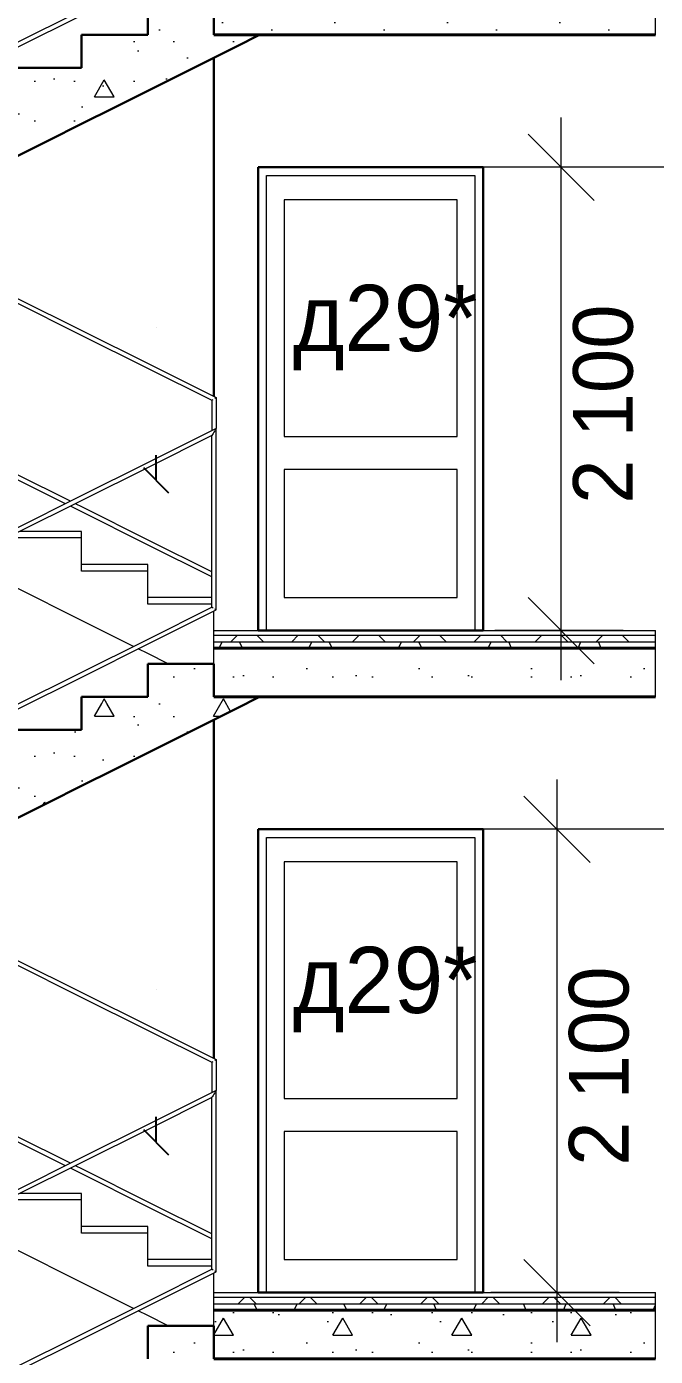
# Model space of a CAD drawing. Extents: x -464571 to -430223, y -12741 to 36790.
# Drawn here: x -456077 to -453229, y 18611 to 24638 of the extents above; entities that cross this region are included whole.
import ezdxf

# ---------------------------------------------------------------- set-up
doc = ezdxf.new("R2010")
doc.units = 0
doc.header["$MEASUREMENT"] = 0
doc.linetypes.add('Крупный пунктир', pattern=[14062.5, 0, -14062.5])
for name, color, linetype, lineweight in [('01 Виноски_Ном_пера__19', 255, 'Continuous', 0), ('0_Ном_пера__120', 7, 'Continuous', 13), ('Двери ArchiCAD_Ном_пера__1', 7, 'Continuous', 13), ('Двери ArchiCAD_Ном_пера__41', 7, 'Continuous', 30), ('Интерьер- Перегородка_Ном_пера__41', 7, 'Continuous', 30), ('Лестницы внутренние_Ном_пера__1', 7, 'Continuous', 13), ('Лестницы внутренние_Ном_пера__41', 7, 'Continuous', 30), ('Лестницы внутренние_Ном_пера__7', 7, 'Continuous', 5), ('Перекрытия_Ном_пера__1', 7, 'Continuous', 13), ('Перекрытия_Ном_пера__21', 7, 'Continuous', 20), ('Перекрытия_Ном_пера__61', 7, 'Continuous', 40)]:
    doc.layers.add(name, color=color, linetype=linetype, lineweight=lineweight)
for name, color, linetype, lineweight, true_color in [('01 Виноски_Ном_пера__3', 7, 'Continuous', 18, 0xdd5800), ('0_Ном_пера__98', 7, 'Continuous', 13, 0x001f3e), ('Лестницы внутренние_Ном_пера__241', 7, 'Continuous', 13, 0x515151)]:
    doc.layers.add(name, color=color, linetype=linetype, lineweight=lineweight, true_color=true_color)
for name, color, linetype in [('Двери ArchiCAD', 7, 'Continuous'), ('Интерьер- Перегородка', 7, 'Continuous'), ('Лестницы внутренние', 7, 'Continuous'), ('Перекрытия', 7, 'Continuous')]:
    doc.layers.add(name, color=color, linetype=linetype)
doc.styles.add('СГЕНЕРИР_СТИЛЬ_1', font='GOTHIC.TTF')
doc.styles.add('СГЕНЕРИР_СТИЛЬ_2', font='GOTHIC.TTF')
doc.styles.add('СГЕНЕРИР_СТИЛЬ_3', font='GOTHIC.TTF')
doc.styles.add('СГЕНЕРИР_СТИЛЬ_4', font='')
doc.styles.get('СГЕНЕРИР_СТИЛЬ_4').set_extended_font_data('Arial Unicode MS Кириллический')
doc.dimstyles.new('СГЕНЕРИР_СТИЛЬ__1', dxfattribs={"dimtxt": 0.18, "dimasz": 114, "dimexe": 0.18, "dimexo": 0.0625, "dimgap": 0.09, "dimtad": 0, "dimtih": 1, "dimtoh": 1, "dimdec": 4, "dimzin": 0, "dimdsep": 46, "dimcen": 0.09, "dimadec": 0, "dimazin": 0, "dimtfac": 1, "dimtdec": 4, "dimtmove": 0, "dimatfit": 3, "dimldrblk": 'ARROWHEAD_6', "dimfxl": 0, "dimtolj": 1, "dimtzin": 0, "dimarcsym": 0})
doc.dimstyles.new('СГЕНЕРИР_СТИЛЬ__2', dxfattribs={"dimtxt": 269.999993, "dimasz": 285, "dimexe": 0.18, "dimexo": 0, "dimgap": 0.09, "dimtad": 1, "dimtih": 1, "dimtoh": 1, "dimdec": 0, "dimzin": 0, "dimdsep": 46, "dimtxsty": 'СГЕНЕРИР_СТИЛЬ_4', "dimblk": 'ARROWHEAD_6', "dimblk1": 'ARROWHEAD_6', "dimblk2": 'ARROWHEAD_6', "dimcen": 0.09, "dimclrd": 256, "dimclre": 256, "dimclrt": 256, "dimadec": 0, "dimazin": 0, "dimtfac": 1, "dimtdec": 4, "dimtmove": 0, "dimatfit": 3, "dimfxl": 0, "dimtolj": 1, "dimtzin": 0, "dimarcsym": 0})
doc.dimstyles.new('СГЕНЕРИР_СТИЛЬ__3', dxfattribs={"dimtxt": 269.999993, "dimasz": 285, "dimexe": 0.18, "dimexo": 0, "dimgap": 0.09, "dimtad": 1, "dimtih": 1, "dimtoh": 1, "dimdec": 0, "dimzin": 0, "dimdsep": 46, "dimtxsty": 'СГЕНЕРИР_СТИЛЬ_4', "dimblk": 'ARROWHEAD_6', "dimblk1": 'ARROWHEAD_6', "dimblk2": 'ARROWHEAD_6', "dimcen": 0.09, "dimclrd": 256, "dimclre": 256, "dimclrt": 256, "dimadec": 0, "dimazin": 0, "dimtfac": 1, "dimtdec": 4, "dimtmove": 2, "dimatfit": 3, "dimfxl": 0, "dimtolj": 1, "dimtzin": 0, "dimarcsym": 0})
doc.dimstyles.new('СГЕНЕРИР_СТИЛЬ__6', dxfattribs={"dimtxt": 269.999993, "dimasz": 285, "dimexe": 0.18, "dimexo": 300, "dimgap": 0.09, "dimtad": 3, "dimdec": 0, "dimzin": 0, "dimdsep": 46, "dimtxsty": 'СГЕНЕРИР_СТИЛЬ_4', "dimblk": 'ARROWHEAD_6', "dimblk1": 'ARROWHEAD_6', "dimblk2": 'ARROWHEAD_6', "dimcen": 0.09, "dimclrd": 256, "dimclre": 256, "dimclrt": 256, "dimadec": 0, "dimazin": 0, "dimtfac": 1, "dimtdec": 4, "dimtmove": 0, "dimatfit": 3, "dimfxl": 0, "dimtolj": 1, "dimtzin": 0, "dimarcsym": 0})
pattern_1 = [(0, (-133390.9, 0), (0, 935.3074), [90, -450]), (0, (-133120.9, 467.7), (0, 935.3074), [90, -450]), (60, (-133390.9, 0), (-810, 467.6537), [90, -450]), (60, (-132850.9, 0), (-810, 467.6537), [90, -450]), (120, (-133300.9, 0), (810, 467.6537), [90, -450]), (120, (-132760.9, 0), (810, 467.6537), [90, -450]), (0, (-133390.85, 90), (0, 180), [0, -180, 0, -270]), (45, (-133300.85, 90), (-127.27922, 127.27922), [0, -135, 0, -225])]
pattern_2 = [(0, (-133390.85, 0), (0, 90.000004), [])]
pattern_3 = [(45, (-133390.85, 0), (-137.88582, 137.88582), []), (135, (-133390.85, 0), (137.88582, 137.88582), [])]
pattern_4 = [(0, (-133400, 0), (0, 406400), []), (0, (-133400, 90), (0, 406400), []), (90, (-133390.85, 0), (-406.4, 0), [88.9, -406400]), (90, (-133352.75, 0), (-406.4, 0), [88.9, -406400]), (66.80141, (-133390.85, 0), (-343.33793, 147.14483), []), (-66.80141, (-133352.75, 0), (343.33793, 147.14483), [])]
pattern_5 = [(0, (-133390.9, 0), (0, 935.3075), [90, -450]), (0, (-133120.9, 467.7), (0, 935.3075), [90, -450]), (60, (-133390.9, 0), (-810, 467.6537), [90, -450]), (60, (-132850.9, 0), (-810, 467.6537), [90, -450]), (120, (-133300.9, 0), (810, 467.6537), [90, -450]), (120, (-132760.9, 0), (810, 467.6537), [90, -450]), (0, (-133390.85, 90), (0, 180.00001), [0, -180.00001, 0, -270.00001]), (45, (-133300.85, 90), (-127.27923, 127.27923), [0, -135.00001, 0, -225.00001])]

# ---------------------------------------------------------------- blocks, each defined once
blk = doc.blocks.new('Элемент разреза_108', base_point=(-133390.9, 0))
at = {"layer": 'Лестницы внутренние_Ном_пера__241', "linetype": 'Continuous'}
h = blk.add_hatch(dxfattribs=at)
h.set_pattern_fill('Бетон', color=256, style=0, pattern_type=2)
h.set_pattern_definition(pattern_1)
h.paths.add_polyline_path([(-457978.9, 20220), (-457978.9, 20170), (-457953.8, 20170), (-457930, 20170), (-457905.2, 20170), (-457881.7, 20170), (-457754.6, 20233.5), (-457628.9, 20296.4), (-457478.1, 20371.8), (-457328.9, 20446.4), (-457178.1, 20521.8), (-457028.9, 20596.4), (-456878.1, 20671.8), (-456728.9, 20746.4), (-456578.1, 20821.8), (-456428.9, 20896.4), (-456278.1, 20971.8), (-456128.9, 21046.4), (-455978.1, 21121.8), (-455828.9, 21196.4), (-455679.7, 21271), (-455528.9, 21346.4), (-455379.7, 21421), (-455228.9, 21496.4), (-455125.9, 21547.9), (-455021.7, 21600), (-455228.9, 21600), (-455228.9, 21720), (-455528.9, 21720), (-455528.9, 21570), (-455828.9, 21570), (-455828.9, 21420), (-456128.9, 21420), (-456128.9, 21270), (-456428.9, 21270), (-456428.9, 21120), (-456728.9, 21120), (-456728.9, 20970), (-457028.9, 20970), (-457028.9, 20820), (-457328.9, 20820), (-457328.9, 20670), (-457628.9, 20670), (-457628.9, 20520), (-457928.9, 20520), (-457928.9, 20370), (-457978.9, 20370)], flags=0)
h = blk.add_hatch(dxfattribs=at)
h.set_pattern_fill('Бетон', color=256, style=0, pattern_type=2)
h.set_pattern_definition(pattern_1)
h.paths.add_polyline_path([(-455228.9, 21720), (-455228.9, 21750), (-455528.9, 21750), (-455528.9, 21720)], flags=0)
h = blk.add_hatch(dxfattribs=at)
h.set_pattern_fill('Бетон', color=256, style=0, pattern_type=2)
h.set_pattern_definition(pattern_1)
h.paths.add_polyline_path([(-455528.9, 21570), (-455528.9, 21600), (-455828.9, 21600), (-455828.9, 21570)], flags=0)
h = blk.add_hatch(dxfattribs=at)
h.set_pattern_fill('Бетон', color=256, style=0, pattern_type=2)
h.set_pattern_definition(pattern_1)
h.paths.add_polyline_path([(-455828.9, 21420), (-455828.9, 21450), (-456128.9, 21450), (-456128.9, 21420)], flags=0)
at = {"layer": 'Лестницы внутренние_Ном_пера__1', "linetype": 'Continuous'}
for p, q in [((-455828.9, 19320), (-456128.9, 19320)), ((-455828.9, 19170), (-455828.9, 19320)), ((-455528.9, 19170), (-455828.9, 19170)), ((-455528.9, 19050), (-455528.9, 19170)), ((-455828.9, 18946.4), (-456128.9, 19096.4)), ((-455228.9, 18900), (-455228.9, 18988.8)), ((-455593.7, 18828.8), (-455828.9, 18946.4)), ((-455528.9, 18796.4), (-455571.3, 18817.6)), ((-455436.1, 18750), (-455528.9, 18796.4))]:
    blk.add_line(p, q, dxfattribs=at)
at = {"layer": 'Лестницы внутренние_Ном_пера__241', "linetype": 'Continuous'}
for p, q in [((-455218.9, 22816.2), (-455533.4, 22658.9)), ((-455238.9, 22783.8), (-455524.4, 22641.1)), ((-455238.1, 22785.1), (-455238.9, 22783.8)), ((-455238.9, 22006.2), (-455238.9, 22783.8)), ((-455236, 22788.6), (-455238.1, 22785.1)), ((-455232.7, 22793.8), (-455236, 22788.6)), ((-455228.9, 22800), (-455232.7, 22793.8)), ((-455225.1, 22806.2), (-455228.9, 22800)), ((-455221.8, 22811.4), (-455225.1, 22806.2)), ((-455219.7, 22814.9), (-455221.8, 22811.4)), ((-455218.9, 22816.2), (-455219.7, 22814.9)), ((-455218.9, 21993.8), (-455218.9, 22816.2)), ((-455533.4, 22658.9), (-455833.4, 22508.9)), ((-455524.4, 22641.1), (-455824.4, 22491.1)), ((-455833.4, 22508.9), (-456133.4, 22358.9)), ((-455824.4, 22491.1), (-456124.4, 22341.1)), ((-455533.4, 21858.9), (-455238.9, 22006.2)), ((-455238.1, 22005.7), (-455238.9, 22006.2)), ((-455236, 22004.4), (-455238.1, 22005.7)), ((-455232.7, 22002.4), (-455236, 22004.4)), ((-455221.8, 21995.6), (-455225.1, 21997.6)), ((-455524.4, 21841.1), (-455218.9, 21993.8)), ((-455219.7, 21994.3), (-455221.8, 21995.6)), ((-455218.9, 21993.8), (-455219.7, 21994.3)), ((-455833.4, 21708.9), (-455533.4, 21858.9)), ((-455824.4, 21691.1), (-455524.4, 21841.1)), ((-456133.4, 21558.9), (-455833.4, 21708.9)), ((-456124.4, 21541.1), (-455824.4, 21691.1)), ((-456133.4, 20391.1), (-455833.4, 20241.1)), ((-456124.4, 20408.9), (-455824.4, 20258.9)), ((-455824.4, 20258.9), (-455524.4, 20108.9)), ((-455833.4, 20241.1), (-455533.4, 20091.1)), ((-455533.4, 20091.1), (-455238.9, 19943.8)), ((-455524.4, 20108.9), (-455218.9, 19956.2)), ((-455236, 19945.6), (-455232.7, 19947.6)), ((-455225.1, 19952.4), (-455221.8, 19954.4)), ((-455221.8, 19954.4), (-455219.7, 19955.7)), ((-455219.7, 19955.7), (-455218.9, 19956.2)), ((-455218.9, 19956.2), (-455218.9, 19816.2)), ((-455238.9, 19943.8), (-455238.1, 19944.3)), ((-455238.9, 19943.8), (-455238.9, 19806.2)), ((-455238.1, 19944.3), (-455236, 19945.6)), ((-455901.3, 19475), (-456133.4, 19591.1)), ((-455878.9, 19486.2), (-456124.4, 19608.9)), ((-455824.4, 19458.9), (-455856.5, 19475)), ((-455833.4, 19441.1), (-455878.9, 19463.8)), ((-455533.4, 19291.1), (-455833.4, 19441.1)), ((-455524.4, 19308.9), (-455824.4, 19458.9)), ((-455238.9, 19143.8), (-455533.4, 19291.1)), ((-455238.9, 19166.2), (-455524.4, 19308.9))]:
    blk.add_line(p, q, dxfattribs=at)
at = {"layer": 'Лестницы внутренние_Ном_пера__41', "linetype": 'Continuous'}
for p, q in [((-455528.9, 21750), (-455228.9, 21750)), ((-455528.9, 21720), (-455528.9, 21750)), ((-455528.9, 21600), (-455528.9, 21720)), ((-455228.9, 21720), (-455228.9, 21750)), ((-455228.9, 21600), (-455228.9, 21720)), ((-455828.9, 21600), (-455528.9, 21600)), ((-455828.9, 21570), (-455828.9, 21600)), ((-455228.9, 21600), (-455021.7, 21600)), ((-455125.9, 21547.9), (-455021.7, 21600)), ((-455828.9, 21450), (-455828.9, 21570)), ((-455228.9, 21496.4), (-455125.9, 21547.9)), ((-455379.7, 21421), (-455228.9, 21496.4)), ((-456128.9, 21450), (-455828.9, 21450)), ((-455528.9, 21346.4), (-455379.7, 21421)), ((-455679.7, 21271), (-455528.9, 21346.4)), ((-455828.9, 21196.4), (-455679.7, 21271)), ((-455978.1, 21121.8), (-455828.9, 21196.4)), ((-456128.9, 21046.4), (-455978.1, 21121.8))]:
    blk.add_line(p, q, dxfattribs=at)
at = {"layer": 'Лестницы внутренние_Ном_пера__7', "linetype": 'Continuous'}
for p, q in [((-455828.9, 19350), (-456106.5, 19350)), ((-455828.9, 19320), (-455828.9, 19350)), ((-455528.9, 19200), (-455828.9, 19200)), ((-455528.9, 19170), (-455528.9, 19200)), ((-455238.9, 19050), (-455528.9, 19050)), ((-455528.9, 19020), (-455528.9, 19050)), ((-455238.9, 19020), (-455528.9, 19020))]:
    blk.add_line(p, q, dxfattribs=at)
blk = doc.blocks.new('Элемент разреза_105', base_point=(-133390.9, 0))
at = {"layer": 'Лестницы внутренние_Ном_пера__241', "linetype": 'Continuous'}
h = blk.add_hatch(dxfattribs=at)
h.set_pattern_fill('Бетон', color=256, style=0, pattern_type=2)
h.set_pattern_definition(pattern_1)
h.paths.add_polyline_path([(-457978.9, 23220), (-457978.9, 23170), (-457953.8, 23170), (-457930, 23170), (-457905.2, 23170), (-457881.7, 23170), (-457754.6, 23233.5), (-457628.9, 23296.4), (-457478.1, 23371.8), (-457328.9, 23446.4), (-457178.1, 23521.8), (-457028.9, 23596.4), (-456878.1, 23671.8), (-456728.9, 23746.4), (-456578.1, 23821.8), (-456428.9, 23896.4), (-456278.1, 23971.8), (-456128.9, 24046.4), (-455978.1, 24121.8), (-455828.9, 24196.4), (-455679.7, 24271), (-455528.9, 24346.4), (-455379.7, 24421), (-455228.9, 24496.4), (-455125.9, 24547.9), (-455021.7, 24600), (-455228.9, 24600), (-455228.9, 24720), (-455528.9, 24720), (-455528.9, 24570), (-455828.9, 24570), (-455828.9, 24420), (-456128.9, 24420), (-456128.9, 24270), (-456428.9, 24270), (-456428.9, 24120), (-456728.9, 24120), (-456728.9, 23970), (-457028.9, 23970), (-457028.9, 23820), (-457328.9, 23820), (-457328.9, 23670), (-457628.9, 23670), (-457628.9, 23520), (-457928.9, 23520), (-457928.9, 23370), (-457978.9, 23370)], flags=0)
h = blk.add_hatch(dxfattribs=at)
h.set_pattern_fill('Бетон', color=256, style=0, pattern_type=2)
h.set_pattern_definition(pattern_1)
h.paths.add_polyline_path([(-455528.9, 24570), (-455528.9, 24600), (-455828.9, 24600), (-455828.9, 24570)], flags=0)
h = blk.add_hatch(dxfattribs=at)
h.set_pattern_fill('Бетон', color=256, style=0, pattern_type=2)
h.set_pattern_definition(pattern_1)
h.paths.add_polyline_path([(-455828.9, 24420), (-455828.9, 24450), (-456128.9, 24450), (-456128.9, 24420)], flags=0)
at = {"layer": 'Лестницы внутренние_Ном_пера__1', "linetype": 'Continuous'}
for p, q in [((-455828.9, 22320), (-456128.9, 22320)), ((-455828.9, 22170), (-455828.9, 22320)), ((-455528.9, 22170), (-455828.9, 22170)), ((-455528.9, 22050), (-455528.9, 22170)), ((-455828.9, 21946.4), (-456128.9, 22096.4)), ((-455593.7, 21828.8), (-455828.9, 21946.4)), ((-455228.9, 21900), (-455228.9, 21988.8)), ((-455528.9, 21796.4), (-455571.3, 21817.6)), ((-455436.1, 21750), (-455528.9, 21796.4))]:
    blk.add_line(p, q, dxfattribs=at)
at = {"layer": 'Лестницы внутренние_Ном_пера__241', "linetype": 'Continuous'}
for p, q in [((-456133.4, 24558.9), (-455833.4, 24708.9)), ((-456124.4, 24541.1), (-455824.4, 24691.1)), ((-456133.4, 23391.1), (-455833.4, 23241.1)), ((-456124.4, 23408.9), (-455824.4, 23258.9)), ((-455833.4, 23241.1), (-455533.4, 23091.1)), ((-455824.4, 23258.9), (-455524.4, 23108.9)), ((-455533.4, 23091.1), (-455238.9, 22943.8)), ((-455524.4, 23108.9), (-455218.9, 22956.2)), ((-455238.9, 22943.8), (-455238.1, 22944.3)), ((-455238.9, 22943.8), (-455238.9, 22806.2)), ((-455238.1, 22944.3), (-455236, 22945.6)), ((-455236, 22945.6), (-455232.7, 22947.6)), ((-455225.1, 22952.4), (-455221.8, 22954.4)), ((-455221.8, 22954.4), (-455219.7, 22955.7)), ((-455219.7, 22955.7), (-455218.9, 22956.2)), ((-455218.9, 22956.2), (-455218.9, 22816.2)), ((-455878.9, 22486.2), (-456124.4, 22608.9)), ((-455901.3, 22475), (-456133.4, 22591.1)), ((-455833.4, 22441.1), (-455878.9, 22463.8)), ((-455824.4, 22458.9), (-455856.5, 22475)), ((-455533.4, 22291.1), (-455833.4, 22441.1)), ((-455524.4, 22308.9), (-455824.4, 22458.9)), ((-455238.9, 22166.2), (-455524.4, 22308.9)), ((-455238.9, 22143.8), (-455533.4, 22291.1))]:
    blk.add_line(p, q, dxfattribs=at)
at = {"layer": 'Лестницы внутренние_Ном_пера__41', "linetype": 'Continuous'}
for p, q in [((-455528.9, 24600), (-455528.9, 24720)), ((-455228.9, 24600), (-455228.9, 24720)), ((-455828.9, 24600), (-455528.9, 24600)), ((-455828.9, 24570), (-455828.9, 24600)), ((-455228.9, 24600), (-455021.7, 24600)), ((-455125.9, 24547.9), (-455021.7, 24600)), ((-455828.9, 24450), (-455828.9, 24570)), ((-455228.9, 24496.4), (-455125.9, 24547.9)), ((-455379.7, 24421), (-455228.9, 24496.4)), ((-456128.9, 24450), (-455828.9, 24450)), ((-455528.9, 24346.4), (-455379.7, 24421)), ((-455679.7, 24271), (-455528.9, 24346.4)), ((-455828.9, 24196.4), (-455679.7, 24271)), ((-455978.1, 24121.8), (-455828.9, 24196.4)), ((-456128.9, 24046.4), (-455978.1, 24121.8))]:
    blk.add_line(p, q, dxfattribs=at)
at = {"layer": 'Лестницы внутренние_Ном_пера__7', "linetype": 'Continuous'}
for p, q in [((-455828.9, 22350), (-456106.5, 22350)), ((-455828.9, 22320), (-455828.9, 22350)), ((-455528.9, 22200), (-455828.9, 22200)), ((-455528.9, 22170), (-455528.9, 22200)), ((-455238.9, 22050), (-455528.9, 22050)), ((-455528.9, 22020), (-455528.9, 22050)), ((-455238.9, 22020), (-455528.9, 22020))]:
    blk.add_line(p, q, dxfattribs=at)
blk = doc.blocks.new('Элемент разреза_103', base_point=(-133390.9, 0))
at = {"layer": 'Лестницы внутренние_Ном_пера__241', "linetype": 'Continuous'}
h = blk.add_hatch(dxfattribs=at)
h.set_pattern_fill('Бетон', color=256, style=0, pattern_type=2)
h.set_pattern_definition(pattern_1)
h.paths.add_polyline_path([(-455228.9, 18720), (-455228.9, 18750), (-455528.9, 18750), (-455528.9, 18720)], flags=0)
h = blk.add_hatch(dxfattribs=at)
h.set_pattern_fill('Бетон', color=256, style=0, pattern_type=2)
h.set_pattern_definition(pattern_1)
h.paths.add_polyline_path([(-457978.9, 17220), (-457978.9, 17170), (-457953.8, 17170), (-457930, 17170), (-457905.2, 17170), (-457881.7, 17170), (-457754.6, 17233.5), (-457628.9, 17296.4), (-457478.1, 17371.8), (-457328.9, 17446.4), (-457178.1, 17521.8), (-457028.9, 17596.4), (-456878.1, 17671.8), (-456728.9, 17746.4), (-456578.1, 17821.8), (-456428.9, 17896.4), (-456278.1, 17971.8), (-456128.9, 18046.4), (-455978.1, 18121.8), (-455828.9, 18196.4), (-455679.7, 18271), (-455528.9, 18346.4), (-455379.7, 18421), (-455228.9, 18496.4), (-455125.9, 18547.9), (-455021.7, 18600), (-455228.9, 18600), (-455228.9, 18720), (-455528.9, 18720), (-455528.9, 18570), (-455828.9, 18570), (-455828.9, 18420), (-456128.9, 18420), (-456128.9, 18270), (-456428.9, 18270), (-456428.9, 18120), (-456728.9, 18120), (-456728.9, 17970), (-457028.9, 17970), (-457028.9, 17820), (-457328.9, 17820), (-457328.9, 17670), (-457628.9, 17670), (-457628.9, 17520), (-457928.9, 17520), (-457928.9, 17370), (-457978.9, 17370)], flags=0)
for p, q in [((-455218.9, 19816.2), (-455533.4, 19658.9)), ((-455238.9, 19783.8), (-455524.4, 19641.1)), ((-455238.1, 19785.1), (-455238.9, 19783.8)), ((-455238.9, 19006.2), (-455238.9, 19783.8)), ((-455236, 19788.6), (-455238.1, 19785.1)), ((-455232.7, 19793.8), (-455236, 19788.6)), ((-455228.9, 19800), (-455232.7, 19793.8)), ((-455225.1, 19806.2), (-455228.9, 19800)), ((-455221.8, 19811.4), (-455225.1, 19806.2)), ((-455219.7, 19814.9), (-455221.8, 19811.4)), ((-455218.9, 19816.2), (-455219.7, 19814.9)), ((-455218.9, 18993.8), (-455218.9, 19816.2)), ((-455533.4, 19658.9), (-455833.4, 19508.9)), ((-455524.4, 19641.1), (-455824.4, 19491.1)), ((-455833.4, 19508.9), (-456133.4, 19358.9)), ((-455824.4, 19491.1), (-456124.4, 19341.1)), ((-455533.4, 18858.9), (-455238.9, 19006.2)), ((-455524.4, 18841.1), (-455218.9, 18993.8)), ((-455238.1, 19005.7), (-455238.9, 19006.2)), ((-455236, 19004.4), (-455238.1, 19005.7)), ((-455232.7, 19002.4), (-455236, 19004.4)), ((-455221.8, 18995.6), (-455225.1, 18997.6)), ((-455219.7, 18994.3), (-455221.8, 18995.6)), ((-455218.9, 18993.8), (-455219.7, 18994.3)), ((-455833.4, 18708.9), (-455533.4, 18858.9)), ((-455824.4, 18691.1), (-455524.4, 18841.1)), ((-456133.4, 18558.9), (-455833.4, 18708.9)), ((-456124.4, 18541.1), (-455824.4, 18691.1))]:
    blk.add_line(p, q, dxfattribs=at)
at = {"layer": 'Лестницы внутренние_Ном_пера__41', "linetype": 'Continuous'}
for p, q in [((-455528.9, 18750), (-455228.9, 18750)), ((-455528.9, 18720), (-455528.9, 18750)), ((-455228.9, 18720), (-455228.9, 18750)), ((-455528.9, 18600), (-455528.9, 18720)), ((-455228.9, 18600), (-455228.9, 18720))]:
    blk.add_line(p, q, dxfattribs=at)
blk = doc.blocks.new('Элемент разреза_129', base_point=(-133390.9, 0))
at = {"layer": 'Интерьер- Перегородка_Ном_пера__41', "linetype": 'Continuous'}
blk.add_line((-455228.9, 19961.2), (-455228.9, 21496.4), dxfattribs=at)
blk = doc.blocks.new('Элемент разреза_125', base_point=(-133390.9, 0))
at = {"layer": 'Интерьер- Перегородка_Ном_пера__41', "linetype": 'Continuous'}
blk.add_line((-455228.9, 22961.2), (-455228.9, 24496.4), dxfattribs=at)
blk = doc.blocks.new('ARROWHEAD_6')
at = {"linetype": 'Continuous'}
for p, q in [((-0.5, -0.5), (0.5, 0.5)), ((0, 0), (-1, 0))]:
    blk.add_line(p, q, dxfattribs=at)
blk = doc.blocks.new('Элемент разреза_224', base_point=(-133390.9, 0))
at = {"layer": 'Интерьер- Перегородка_Ном_пера__41', "linetype": 'Continuous'}
blk.add_line((-454008.9, 18900), (-455028.9, 18900), dxfattribs=at)
blk = doc.blocks.new('Элемент разреза_225', base_point=(-133390.9, 0))
at = {"layer": 'Интерьер- Перегородка_Ном_пера__41', "linetype": 'Continuous'}
blk.add_line((-454008.9, 21900), (-455028.9, 21900), dxfattribs=at)
blk = doc.blocks.new('Элемент разреза_263', base_point=(-133390.9, 0))
at = {"layer": 'Перекрытия_Ном_пера__1', "linetype": 'Continuous'}
h = blk.add_hatch(dxfattribs=at)
h.set_pattern_fill('Фанера__2_', color=256, style=0, pattern_type=2)
h.set_pattern_definition(pattern_2)
h.paths.add_polyline_path([(-453228.9, 18880), (-453228.9, 18900), (-455228.9, 18900), (-455228.9, 18880)], flags=0)
h = blk.add_hatch(dxfattribs=at)
h.set_pattern_fill('Блоки', color=256, style=0, pattern_type=2)
h.set_pattern_definition(pattern_3)
h.paths.add_polyline_path([(-453228.9, 18850), (-453228.9, 18880), (-455228.9, 18880), (-455228.9, 18850)], flags=0)
h = blk.add_hatch(dxfattribs=at)
h.set_pattern_fill('Стенка_каркасн__2х4_16_м_FB', color=256, style=0, pattern_type=2)
h.set_pattern_definition(pattern_4)
h.paths.add_polyline_path([(-453228.9, 18820), (-453228.9, 18850), (-455228.9, 18850), (-455228.9, 18820)], flags=0)
h = blk.add_hatch(dxfattribs=at)
h.set_pattern_fill('structural_concrete', color=256, style=0, pattern_type=2)
h.set_pattern_definition(pattern_5)
h.paths.add_polyline_path([(-453228.9, 18600), (-453228.9, 18820), (-455228.9, 18820), (-455228.9, 18600)], flags=0)
for p, q in [((-455228.9, 18900), (-453228.9, 18900)), ((-455228.9, 18880), (-455228.9, 18900)), ((-455228.9, 18880), (-453228.9, 18880)), ((-455228.9, 18850), (-455228.9, 18880)), ((-455228.9, 18880), (-453228.9, 18880)), ((-453228.9, 18880), (-453228.9, 18900)), ((-453228.9, 18850), (-453228.9, 18880)), ((-455228.9, 18850), (-453228.9, 18850)), ((-455228.9, 18850), (-453228.9, 18850)), ((-455228.9, 18820), (-455228.9, 18850)), ((-453228.9, 18820), (-453228.9, 18850))]:
    blk.add_line(p, q, dxfattribs=at)
at = {"layer": 'Перекрытия_Ном_пера__21', "linetype": 'Continuous'}
for p, q in [((-455228.9, 18600), (-455228.9, 18820)), ((-453228.9, 18600), (-453228.9, 18820))]:
    blk.add_line(p, q, dxfattribs=at)
at = {"layer": 'Перекрытия_Ном_пера__61', "linetype": 'Continuous'}
for p, q in [((-455228.9, 18820), (-453228.9, 18820)), ((-455228.9, 18820), (-453228.9, 18820)), ((-455228.9, 18600), (-453228.9, 18600))]:
    blk.add_line(p, q, dxfattribs=at)
blk = doc.blocks.new('Элемент разреза_267', base_point=(-133390.9, 0))
at = {"layer": 'Перекрытия_Ном_пера__1', "linetype": 'Continuous'}
h = blk.add_hatch(dxfattribs=at)
h.set_pattern_fill('Фанера__2_', color=256, style=0, pattern_type=2)
h.set_pattern_definition(pattern_2)
h.paths.add_polyline_path([(-453228.9, 21880), (-453228.9, 21900), (-455228.9, 21900), (-455228.9, 21880)], flags=0)
h = blk.add_hatch(dxfattribs=at)
h.set_pattern_fill('Блоки', color=256, style=0, pattern_type=2)
h.set_pattern_definition(pattern_3)
h.paths.add_polyline_path([(-453228.9, 21850), (-453228.9, 21880), (-455228.9, 21880), (-455228.9, 21850)], flags=0)
h = blk.add_hatch(dxfattribs=at)
h.set_pattern_fill('Стенка_каркасн__2х4_16_м_FB', color=256, style=0, pattern_type=2)
h.set_pattern_definition(pattern_4)
h.paths.add_polyline_path([(-453228.9, 21820), (-453228.9, 21850), (-455228.9, 21850), (-455228.9, 21820)], flags=0)
h = blk.add_hatch(dxfattribs=at)
h.set_pattern_fill('structural_concrete', color=256, style=0, pattern_type=2)
h.set_pattern_definition(pattern_5)
h.paths.add_polyline_path([(-453228.9, 21600), (-453228.9, 21820), (-455228.9, 21820), (-455228.9, 21600)], flags=0)
for p, q in [((-455228.9, 21900), (-453228.9, 21900)), ((-455228.9, 21880), (-455228.9, 21900)), ((-455228.9, 21880), (-453228.9, 21880)), ((-455228.9, 21850), (-455228.9, 21880)), ((-455228.9, 21880), (-453228.9, 21880)), ((-453228.9, 21880), (-453228.9, 21900)), ((-453228.9, 21850), (-453228.9, 21880)), ((-455228.9, 21850), (-453228.9, 21850)), ((-455228.9, 21850), (-453228.9, 21850)), ((-455228.9, 21820), (-455228.9, 21850)), ((-453228.9, 21820), (-453228.9, 21850))]:
    blk.add_line(p, q, dxfattribs=at)
at = {"layer": 'Перекрытия_Ном_пера__21', "linetype": 'Continuous'}
for p, q in [((-455228.9, 21600), (-455228.9, 21820)), ((-453228.9, 21600), (-453228.9, 21820))]:
    blk.add_line(p, q, dxfattribs=at)
at = {"layer": 'Перекрытия_Ном_пера__61', "linetype": 'Continuous'}
for p, q in [((-455228.9, 21820), (-453228.9, 21820)), ((-455228.9, 21820), (-453228.9, 21820)), ((-455228.9, 21600), (-453228.9, 21600))]:
    blk.add_line(p, q, dxfattribs=at)
blk = doc.blocks.new('Элемент разреза_271', base_point=(-133390.9, 0))
at = {"layer": 'Перекрытия_Ном_пера__1', "linetype": 'Continuous'}
h = blk.add_hatch(dxfattribs=at)
h.set_pattern_fill('Фанера__2_', color=256, style=0, pattern_type=2)
h.set_pattern_definition(pattern_2)
h.paths.add_polyline_path([(-453228.9, 24880), (-453228.9, 24900), (-455228.9, 24900), (-455228.9, 24880)], flags=0)
h = blk.add_hatch(dxfattribs=at)
h.set_pattern_fill('Блоки', color=256, style=0, pattern_type=2)
h.set_pattern_definition(pattern_3)
h.paths.add_polyline_path([(-453228.9, 24850), (-453228.9, 24880), (-455228.9, 24880), (-455228.9, 24850)], flags=0)
h = blk.add_hatch(dxfattribs=at)
h.set_pattern_fill('Стенка_каркасн__2х4_16_м_FB', color=256, style=0, pattern_type=2)
h.set_pattern_definition(pattern_4)
h.paths.add_polyline_path([(-453228.9, 24820), (-453228.9, 24850), (-455228.9, 24850), (-455228.9, 24820)], flags=0)
h = blk.add_hatch(dxfattribs=at)
h.set_pattern_fill('structural_concrete', color=256, style=0, pattern_type=2)
h.set_pattern_definition(pattern_5)
h.paths.add_polyline_path([(-453228.9, 24600), (-453228.9, 24820), (-455228.9, 24820), (-455228.9, 24600)], flags=0)
for p, q in [((-455228.9, 24900), (-453228.9, 24900)), ((-455228.9, 24880), (-455228.9, 24900)), ((-453228.9, 24880), (-453228.9, 24900)), ((-455228.9, 24880), (-453228.9, 24880)), ((-455228.9, 24850), (-455228.9, 24880)), ((-455228.9, 24880), (-453228.9, 24880)), ((-455228.9, 24850), (-453228.9, 24850)), ((-455228.9, 24850), (-453228.9, 24850)), ((-455228.9, 24820), (-455228.9, 24850)), ((-453228.9, 24850), (-453228.9, 24880)), ((-453228.9, 24820), (-453228.9, 24850))]:
    blk.add_line(p, q, dxfattribs=at)
at = {"layer": 'Перекрытия_Ном_пера__21', "linetype": 'Continuous'}
for p, q in [((-455228.9, 24600), (-455228.9, 24820)), ((-453228.9, 24600), (-453228.9, 24820))]:
    blk.add_line(p, q, dxfattribs=at)
at = {"layer": 'Перекрытия_Ном_пера__61', "linetype": 'Continuous'}
for p, q in [((-455228.9, 24820), (-453228.9, 24820)), ((-455228.9, 24820), (-453228.9, 24820)), ((-455228.9, 24600), (-453228.9, 24600))]:
    blk.add_line(p, q, dxfattribs=at)
blk = doc.blocks.new('Линейный размер_3', base_point=(-452313.6, -3000))
at = {"layer": '0_Ном_пера__98', "linetype": 'Continuous'}
for p, q in [((-452313.6, 24000), (-454008.9, 24000)), ((-452313.6, 21000), (-454008.9, 21000))]:
    blk.add_line(p, q, dxfattribs=at)
blk = doc.blocks.new('*D404', base_point=(-133390.9, 0))
at = {"layer": '0_Ном_пера__120', "linetype": 'Continuous'}
for p, q in [((-457928.9, 23400), (-457928.9, 25623.6)), ((-455228.9, 24600), (-455228.9, 25623.6)), ((-457778.9, 25492.4), (-458078.9, 25192.4)), ((-455078.9, 25492.4), (-455378.9, 25192.4)), ((-457928.9, 25342.4), (-455228.9, 25342.4))]:
    blk.add_line(p, q, dxfattribs=at)
at = {"layer": '0_Ном_пера__120', "insert": (-457816.9, 25231.2), "char_height": 270, "attachment_point": 1, "style": 'СГЕНЕРИР_СТИЛЬ_3'}
blk.add_mtext('{2\xa0700}', dxfattribs=at)
blk = doc.blocks.new('*D405', base_point=(-133390.9, 0))
at = {"layer": '0_Ном_пера__120', "linetype": 'Continuous'}
for p, q in [((-455228.9, 24600), (-455228.9, 25623.6)), ((-453228.9, 24900), (-453228.9, 25623.6)), ((-455078.9, 25492.4), (-455378.9, 25192.4)), ((-453378.9, 25192.4), (-453078.9, 25492.4)), ((-455228.9, 25342.4), (-453228.9, 25342.4)), ((-453228.9, 25342.4), (-453003.9, 25342.4))]:
    blk.add_line(p, q, dxfattribs=at)
at = {"layer": '0_Ном_пера__120', "insert": (-454709.2, 25666.4), "char_height": 270, "attachment_point": 1, "style": 'СГЕНЕРИР_СТИЛЬ_3'}
blk.add_mtext('{2\xa0000}', dxfattribs=at)
blk = doc.blocks.new('*D444', base_point=(-133390.9, 0))
at = {"layer": '0_Ном_пера__120', "linetype": 'Continuous'}
for p, q in [((-453674.5, 21000), (-453674.5, 21225)), ((-453524.5, 20850), (-453824.5, 21150)), ((-453393.3, 21000), (-453974.5, 21000)), ((-453674.5, 18900), (-453674.5, 21000)), ((-453824.5, 19050), (-453524.5, 18750)), ((-453393.3, 18900), (-453974.5, 18900)), ((-453674.5, 18675), (-453674.5, 18900))]:
    blk.add_line(p, q, dxfattribs=at)
at = {"layer": '0_Ном_пера__120', "insert": (-453620.5, 19474.8), "char_height": 270, "attachment_point": 1, "rotation": 90, "style": 'СГЕНЕРИР_СТИЛЬ_2'}
blk.add_mtext('{2\xa0100}', dxfattribs=at)
blk = doc.blocks.new('*D445', base_point=(-133390.9, 0))
at = {"layer": '0_Ном_пера__120', "linetype": 'Continuous'}
for p, q in [((-453655.6, 24000), (-453655.6, 24225)), ((-453505.6, 23850), (-453805.6, 24150)), ((-453374.4, 24000), (-453955.6, 24000)), ((-453655.6, 21900), (-453655.6, 24000)), ((-453805.6, 22050), (-453505.6, 21750)), ((-453374.4, 21900), (-453955.6, 21900)), ((-453655.6, 21675), (-453655.6, 21900))]:
    blk.add_line(p, q, dxfattribs=at)
at = {"layer": '0_Ном_пера__120', "insert": (-453601.6, 22474.8), "char_height": 270, "attachment_point": 1, "rotation": 90, "style": 'СГЕНЕРИР_СТИЛЬ_2'}
blk.add_mtext('{2\xa0100}', dxfattribs=at)
blk = doc.blocks.new('Элемент разреза_144', base_point=(-133390.9, 0))
at = {"layer": 'Двери ArchiCAD_Ном_пера__1', "linetype": 'Continuous'}
for p, q in [((-454990.9, 23852), (-454990.9, 23962)), ((-454990.9, 23962), (-454046.9, 23962)), ((-454046.9, 23962), (-454046.9, 23852)), ((-454990.9, 22050), (-454990.9, 23852)), ((-454910.9, 23852), (-454910.9, 22780)), ((-454126.9, 23852), (-454910.9, 23852)), ((-454126.9, 22780), (-454126.9, 23852)), ((-454046.9, 23852), (-454046.9, 22050)), ((-454910.9, 22780), (-454126.9, 22780)), ((-454910.9, 22630), (-454910.9, 22050)), ((-454126.9, 22630), (-454910.9, 22630)), ((-454126.9, 22050), (-454126.9, 22630)), ((-454990.9, 21900), (-454990.9, 22050)), ((-454910.9, 22050), (-454126.9, 22050)), ((-454046.9, 22050), (-454046.9, 21900))]:
    blk.add_line(p, q, dxfattribs=at)
at = {"layer": 'Двери ArchiCAD_Ном_пера__41', "linetype": 'Continuous'}
for p, q in [((-454008.9, 24000), (-455028.9, 24000)), ((-455028.9, 24000), (-455028.9, 21900)), ((-454008.9, 21900), (-454008.9, 24000))]:
    blk.add_line(p, q, dxfattribs=at)
at = {"layer": '01 Виноски_Ном_пера__3', "linetype": 'Continuous', "insert": (-454870.9, 23273.7), "char_height": 300, "width": 928.942, "attachment_point": 4, "style": 'СГЕНЕРИР_СТИЛЬ_1'}
blk.add_mtext('{д29*}', dxfattribs=at)
at = {"layer": '01 Виноски_Ном_пера__19', "linetype": 'Крупный пунктир', "annotation_type": 0, "has_hookline": 1, "hookline_direction": 0, "text_width": 938.7}
blk.add_leader([(-455490.9, 22582), (-455490.9, 23273.7), (-454871, 23273.7)], dimstyle='СГЕНЕРИР_СТИЛЬ__1', dxfattribs=at)
blk = doc.blocks.new('Элемент разреза_147', base_point=(-133390.9, 0))
at = {"layer": 'Двери ArchiCAD_Ном_пера__1', "linetype": 'Continuous'}
for p, q in [((-454990.9, 20852), (-454990.9, 20962)), ((-454990.9, 20962), (-454046.9, 20962)), ((-454046.9, 20962), (-454046.9, 20852)), ((-454990.9, 19050), (-454990.9, 20852)), ((-454126.9, 20852), (-454910.9, 20852)), ((-454910.9, 20852), (-454910.9, 19780)), ((-454126.9, 19780), (-454126.9, 20852)), ((-454046.9, 20852), (-454046.9, 19050)), ((-454910.9, 19780), (-454126.9, 19780)), ((-454126.9, 19630), (-454910.9, 19630)), ((-454910.9, 19630), (-454910.9, 19050)), ((-454126.9, 19050), (-454126.9, 19630)), ((-454990.9, 18900), (-454990.9, 19050)), ((-454910.9, 19050), (-454126.9, 19050)), ((-454046.9, 19050), (-454046.9, 18900))]:
    blk.add_line(p, q, dxfattribs=at)
at = {"layer": 'Двери ArchiCAD_Ном_пера__41', "linetype": 'Continuous'}
for p, q in [((-454008.9, 21000), (-455028.9, 21000)), ((-455028.9, 21000), (-455028.9, 18900)), ((-454008.9, 18900), (-454008.9, 21000))]:
    blk.add_line(p, q, dxfattribs=at)
at = {"layer": '01 Виноски_Ном_пера__3', "linetype": 'Continuous', "insert": (-454870.9, 20273.7), "char_height": 300, "width": 928.942, "attachment_point": 4, "style": 'СГЕНЕРИР_СТИЛЬ_1'}
blk.add_mtext('{д29*}', dxfattribs=at)
at = {"layer": '01 Виноски_Ном_пера__19', "linetype": 'Крупный пунктир', "annotation_type": 0, "has_hookline": 1, "hookline_direction": 0, "text_width": 938.7}
blk.add_leader([(-455490.9, 19582), (-455490.9, 20273.7), (-454871, 20273.7)], dimstyle='СГЕНЕРИР_СТИЛЬ__1', dxfattribs=at)

msp = doc.modelspace()

# ---------------------------------------------------------------- block references
at = {"linetype": 'Continuous'}
msp.add_blockref('Линейный размер_3', (-452313.6, -3000), dxfattribs=at)
at = {"layer": 'Двери ArchiCAD'}
for name in ['Элемент разреза_144', 'Элемент разреза_147']:
    msp.add_blockref(name, (-133390.9, 0), dxfattribs=at)
at = {"layer": 'Интерьер- Перегородка'}
for name in ['Элемент разреза_125', 'Элемент разреза_225', 'Элемент разреза_129', 'Элемент разреза_224']:
    msp.add_blockref(name, (-133390.9, 0), dxfattribs=at)
at = {"layer": 'Лестницы внутренние'}
for name in ['Элемент разреза_105', 'Элемент разреза_108', 'Элемент разреза_103']:
    msp.add_blockref(name, (-133390.9, 0), dxfattribs=at)
at = {"layer": 'Перекрытия'}
for name in ['Элемент разреза_271', 'Элемент разреза_267', 'Элемент разреза_263']:
    msp.add_blockref(name, (-133390.9, 0), dxfattribs=at)

# ---------------------------------------------------------------- dimensions: what is measured, and where the dimension line sits
at = {"linetype": 'Continuous'}
for p1, p2, dimstyle, picture, middle in [((-455228.9, 24600), (-453228.9, 24900), 'СГЕНЕРИР_СТИЛЬ__2', '*D405', (-454246.3, 25531.4)), ((-457928.9, 23400), (-455228.9, 24600), 'СГЕНЕРИР_СТИЛЬ__3', '*D404', (-457354, 25096.2))]:
    dim = msp.add_linear_dim(base=(-459568.9, 25342.4), p1=p1, p2=p2, dimstyle=dimstyle, dxfattribs=at)
    dim.commit()
    dim.dimension.update_dxf_attribs({"geometry": picture, "text_midpoint": middle})
for base, p1, p2, picture, middle in [((-453655.6, 21900), (-454008.9, 21900), (-454008.9, 24000), '*D445', (-453466.6, 22937.7)), ((-453674.5, 18900), (-454008.9, 18900), (-454008.9, 21000), '*D444', (-453485.5, 19937.7))]:
    dim = msp.add_linear_dim(base=base, p1=p1, p2=p2, angle=90, dimstyle='СГЕНЕРИР_СТИЛЬ__6', dxfattribs=at)
    dim.commit()
    dim.dimension.update_dxf_attribs({"geometry": picture, "text_midpoint": middle})

doc.saveas('drawing.dxf')
